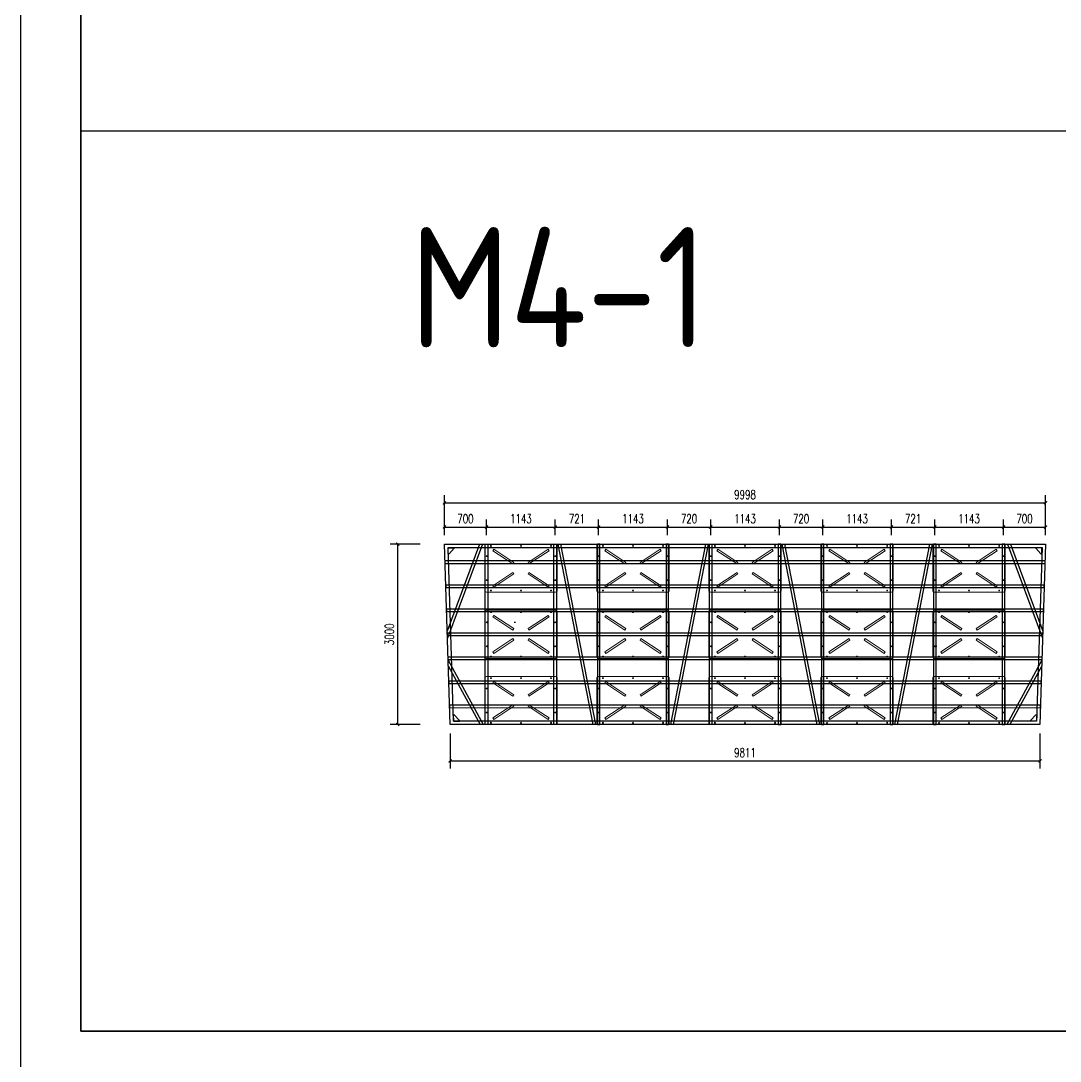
# Model space of a CAD drawing. Extents: x 1254079 to 1500931, y -102737 to 142253.
# Drawn here: x 1283444 to 1300730, y 2121 to 19424 of the extents above; entities that cross this region are included whole.
import ezdxf

# ---------------------------------------------------------------- set-up
doc = ezdxf.new("R2010")
doc.units = 0
doc.header["$LTSCALE"] = 1000
doc.header["$MEASUREMENT"] = 0
for name, color, linetype in [('14#槽钢', 3, 'Continuous'), ('PUB_DIM', 3, 'Continuous'), ('PUB_TEXT', 7, 'Continuous'), ('W-float bowl浮筒', 253, 'Continuous'), ('W-FLOAT_BOWL浮筒', 253, 'Continuous'), ('W-STEEL_FRAME钢架', 3, 'Continuous'), ('W-STEEL_KEEL钢龙骨', 5, 'Continuous')]:
    doc.layers.add(name, color=color, linetype=linetype)
doc.styles.add('_TCH_DIM_T3', font='SIMPLEX', dxfattribs={"width": 0.705882, "bigfont": 'GBCBIG'})
doc.styles.get("Standard").update_dxf_attribs({"font": 'gbenor.shx', "bigfont": 'gbcbig.shx'})
doc.dimstyles.new('_TCH_ARCH&&50', dxfattribs={"dimtxt": 148.75, "dimasz": 50, "dimexe": 125, "dimexo": 150, "dimgap": 63.125, "dimtad": 1, "dimdec": 0, "dimzin": 0, "dimdsep": 46, "dimtxsty": '_TCH_DIM_T3', "dimblk": 'ARCHTICK', "dimcen": 0.09, "dimclrt": 7, "dimazin": 2, "dimtfac": 1, "dimtdec": 0, "dimtix": 1, "dimtmove": 2, "dimatfit": 3, "dimfxl": 0, "dimtolj": 1, "dimtzin": 0, "dimarcsym": 0})

# ---------------------------------------------------------------- blocks, each defined once
blk = doc.blocks.new('*U24')
at = {"layer": '14#槽钢'}
blk.add_lwpolyline([(0, 29946), (0, -29946)], dxfattribs=at)
blk = doc.blocks.new('*U25')
at = {"layer": '14#槽钢', "color": 0, "linetype": 'ByBlock', "lineweight": -2, "transparency": 16777216}
blk.add_blockref('*U24', (0, 0), dxfattribs=at)
blk = doc.blocks.new('_ArchTick')
at = {"color": 0, "linetype": 'ByBlock', "const_width": 0.4}
blk.add_lwpolyline([(-0.5, -0.5), (0.5, 0.5)], dxfattribs=at)
blk = doc.blocks.new('*D994')
at = {"layer": 'Defpoints', "color": 0, "transparency": 16777216}
for p in [(1291189, 11005), (1290489, 10720), (1291189, 10720)]:
    blk.add_point(p, dxfattribs=at)
at = {"layer": 'PUB_DIM', "color": 0, "lineweight": -2, "transparency": 16777216}
for p, q in [((1290489, 10870), (1290489, 11130)), ((1291189, 10870), (1291189, 11130)), ((1290489, 11005), (1291189, 11005))]:
    blk.add_line(p, q, dxfattribs=at)
at = {"layer": 'PUB_DIM', "color": 0, "lineweight": -2, "transparency": 16777216, "xscale": 50, "yscale": 50, "zscale": 50}
for p, rotation in [((1290489, 11005), 179.9996973942631), ((1291189, 11005), 359.9996973942631)]:
    blk.add_blockref('_ArchTick', p, dxfattribs=dict(at, rotation=rotation))
at = {"layer": 'PUB_DIM', "color": 7, "transparency": 16777216, "insert": (1290839, 11142), "char_height": 148.8, "attachment_point": 5, "rotation": 359.9997, "style": '_TCH_DIM_T3'}
blk.add_mtext('\\A1;700', dxfattribs=at)
blk = doc.blocks.new('*D995')
at = {"layer": 'Defpoints', "color": 0, "transparency": 16777216}
for p in [(1292332, 11005), (1291189, 10720), (1292332, 10720)]:
    blk.add_point(p, dxfattribs=at)
at = {"layer": 'PUB_DIM', "color": 0, "lineweight": -2, "transparency": 16777216}
for p, q in [((1291189, 10870), (1291189, 11130)), ((1292332, 10870), (1292332, 11130)), ((1291189, 11005), (1292332, 11005))]:
    blk.add_line(p, q, dxfattribs=at)
at = {"layer": 'PUB_DIM', "color": 0, "lineweight": -2, "transparency": 16777216, "xscale": 50, "yscale": 50, "zscale": 50}
for p, rotation in [((1291189, 11005), 179.9996973942631), ((1292332, 11005), 359.9996973942631)]:
    blk.add_blockref('_ArchTick', p, dxfattribs=dict(at, rotation=rotation))
at = {"layer": 'PUB_DIM', "color": 7, "transparency": 16777216, "insert": (1291761, 11142), "char_height": 148.8, "attachment_point": 5, "rotation": 359.9997, "style": '_TCH_DIM_T3'}
blk.add_mtext('\\A1;1143', dxfattribs=at)
blk = doc.blocks.new('*D996')
at = {"layer": 'Defpoints', "color": 0, "transparency": 16777216}
for p in [(1293054, 11005), (1292332, 10720), (1293054, 10720)]:
    blk.add_point(p, dxfattribs=at)
at = {"layer": 'PUB_DIM', "color": 0, "lineweight": -2, "transparency": 16777216}
for p, q in [((1292332, 10870), (1292332, 11130)), ((1293054, 10870), (1293054, 11130)), ((1292332, 11005), (1293054, 11005))]:
    blk.add_line(p, q, dxfattribs=at)
at = {"layer": 'PUB_DIM', "color": 0, "lineweight": -2, "transparency": 16777216, "xscale": 50, "yscale": 50, "zscale": 50}
for p, rotation in [((1292332, 11005), 179.999697394263), ((1293054, 11005), 359.999697394263)]:
    blk.add_blockref('_ArchTick', p, dxfattribs=dict(at, rotation=rotation))
at = {"layer": 'PUB_DIM', "color": 7, "transparency": 16777216, "insert": (1292693, 11142), "char_height": 148.8, "attachment_point": 5, "rotation": 359.9997, "style": '_TCH_DIM_T3'}
blk.add_mtext('\\A1;721', dxfattribs=at)
blk = doc.blocks.new('*D997')
at = {"layer": 'Defpoints', "color": 0, "transparency": 16777216}
for p in [(1294197, 11005), (1293054, 10720), (1294197, 10720)]:
    blk.add_point(p, dxfattribs=at)
at = {"layer": 'PUB_DIM', "color": 0, "lineweight": -2, "transparency": 16777216}
for p, q in [((1293054, 10870), (1293054, 11130)), ((1294197, 10870), (1294197, 11130)), ((1293054, 11005), (1294197, 11005))]:
    blk.add_line(p, q, dxfattribs=at)
at = {"layer": 'PUB_DIM', "color": 0, "lineweight": -2, "transparency": 16777216, "xscale": 50, "yscale": 50, "zscale": 50}
for p, rotation in [((1293054, 11005), 179.9996973942631), ((1294197, 11005), 359.9996973942631)]:
    blk.add_blockref('_ArchTick', p, dxfattribs=dict(at, rotation=rotation))
at = {"layer": 'PUB_DIM', "color": 7, "transparency": 16777216, "insert": (1293625, 11142), "char_height": 148.8, "attachment_point": 5, "rotation": 359.9997, "style": '_TCH_DIM_T3'}
blk.add_mtext('\\A1;1143', dxfattribs=at)
blk = doc.blocks.new('*D998')
at = {"layer": 'Defpoints', "color": 0, "transparency": 16777216}
for p in [(1294917, 11005), (1294197, 10720), (1294917, 10720)]:
    blk.add_point(p, dxfattribs=at)
at = {"layer": 'PUB_DIM', "color": 0, "lineweight": -2, "transparency": 16777216}
for p, q in [((1294197, 10870), (1294197, 11130)), ((1294917, 10870), (1294917, 11130)), ((1294197, 11005), (1294917, 11005))]:
    blk.add_line(p, q, dxfattribs=at)
at = {"layer": 'PUB_DIM', "color": 0, "lineweight": -2, "transparency": 16777216, "xscale": 50, "yscale": 50, "zscale": 50}
for p, rotation in [((1294197, 11005), 179.9996973942631), ((1294917, 11005), 359.9996973942631)]:
    blk.add_blockref('_ArchTick', p, dxfattribs=dict(at, rotation=rotation))
at = {"layer": 'PUB_DIM', "color": 7, "transparency": 16777216, "insert": (1294557, 11142), "char_height": 148.8, "attachment_point": 5, "rotation": 359.9997, "style": '_TCH_DIM_T3'}
blk.add_mtext('\\A1;720', dxfattribs=at)
blk = doc.blocks.new('*D999')
at = {"layer": 'Defpoints', "color": 0, "transparency": 16777216}
for p in [(1296060, 11005), (1294917, 10720), (1296060, 10720)]:
    blk.add_point(p, dxfattribs=at)
at = {"layer": 'PUB_DIM', "color": 0, "lineweight": -2, "transparency": 16777216}
for p, q in [((1294917, 10870), (1294917, 11130)), ((1296060, 10870), (1296060, 11130)), ((1294917, 11005), (1296060, 11005))]:
    blk.add_line(p, q, dxfattribs=at)
at = {"layer": 'PUB_DIM', "color": 0, "lineweight": -2, "transparency": 16777216, "xscale": 50, "yscale": 50, "zscale": 50}
for p, rotation in [((1294917, 11005), 179.999697394263), ((1296060, 11005), 359.999697394263)]:
    blk.add_blockref('_ArchTick', p, dxfattribs=dict(at, rotation=rotation))
at = {"layer": 'PUB_DIM', "color": 7, "transparency": 16777216, "insert": (1295488, 11142), "char_height": 148.8, "attachment_point": 5, "rotation": 359.9997, "style": '_TCH_DIM_T3'}
blk.add_mtext('\\A1;1143', dxfattribs=at)
blk = doc.blocks.new('*D1000')
at = {"layer": 'Defpoints', "color": 0, "transparency": 16777216}
for p in [(1296780, 11005), (1296060, 10720), (1296780, 10720)]:
    blk.add_point(p, dxfattribs=at)
at = {"layer": 'PUB_DIM', "color": 0, "lineweight": -2, "transparency": 16777216}
for p, q in [((1296060, 10870), (1296060, 11130)), ((1296780, 10870), (1296780, 11130)), ((1296060, 11005), (1296780, 11005))]:
    blk.add_line(p, q, dxfattribs=at)
at = {"layer": 'PUB_DIM', "color": 0, "lineweight": -2, "transparency": 16777216, "xscale": 50, "yscale": 50, "zscale": 50}
for p, rotation in [((1296060, 11005), 179.9996973942631), ((1296780, 11005), 359.9996973942631)]:
    blk.add_blockref('_ArchTick', p, dxfattribs=dict(at, rotation=rotation))
at = {"layer": 'PUB_DIM', "color": 7, "transparency": 16777216, "insert": (1296420, 11142), "char_height": 148.8, "attachment_point": 5, "rotation": 359.9997, "style": '_TCH_DIM_T3'}
blk.add_mtext('\\A1;720', dxfattribs=at)
blk = doc.blocks.new('*D1001')
at = {"layer": 'Defpoints', "color": 0, "transparency": 16777216}
for p in [(1297923, 11005), (1296780, 10720), (1297923, 10720)]:
    blk.add_point(p, dxfattribs=at)
at = {"layer": 'PUB_DIM', "color": 0, "lineweight": -2, "transparency": 16777216}
for p, q in [((1296780, 10870), (1296780, 11130)), ((1297923, 10870), (1297923, 11130)), ((1296780, 11005), (1297923, 11005))]:
    blk.add_line(p, q, dxfattribs=at)
at = {"layer": 'PUB_DIM', "color": 0, "lineweight": -2, "transparency": 16777216, "xscale": 50, "yscale": 50, "zscale": 50}
for p, rotation in [((1296780, 11005), 179.9996973942631), ((1297923, 11005), 359.9996973942631)]:
    blk.add_blockref('_ArchTick', p, dxfattribs=dict(at, rotation=rotation))
at = {"layer": 'PUB_DIM', "color": 7, "transparency": 16777216, "insert": (1297351, 11142), "char_height": 148.8, "attachment_point": 5, "rotation": 359.9997, "style": '_TCH_DIM_T3'}
blk.add_mtext('\\A1;1143', dxfattribs=at)
blk = doc.blocks.new('*D1002')
at = {"layer": 'Defpoints', "color": 0, "transparency": 16777216}
for p in [(1298644, 11005), (1297923, 10720), (1298644, 10720)]:
    blk.add_point(p, dxfattribs=at)
at = {"layer": 'PUB_DIM', "color": 0, "lineweight": -2, "transparency": 16777216}
for p, q in [((1297923, 10870), (1297923, 11130)), ((1298644, 10870), (1298644, 11130)), ((1297923, 11005), (1298644, 11005))]:
    blk.add_line(p, q, dxfattribs=at)
at = {"layer": 'PUB_DIM', "color": 0, "lineweight": -2, "transparency": 16777216, "xscale": 50, "yscale": 50, "zscale": 50}
for p, rotation in [((1297923, 11005), 179.999697394263), ((1298644, 11005), 359.999697394263)]:
    blk.add_blockref('_ArchTick', p, dxfattribs=dict(at, rotation=rotation))
at = {"layer": 'PUB_DIM', "color": 7, "transparency": 16777216, "insert": (1298283, 11142), "char_height": 148.8, "attachment_point": 5, "rotation": 359.9997, "style": '_TCH_DIM_T3'}
blk.add_mtext('\\A1;721', dxfattribs=at)
blk = doc.blocks.new('*D1003')
at = {"layer": 'Defpoints', "color": 0, "transparency": 16777216}
for p in [(1299787, 11005), (1298644, 10720), (1299787, 10720)]:
    blk.add_point(p, dxfattribs=at)
at = {"layer": 'PUB_DIM', "color": 0, "lineweight": -2, "transparency": 16777216}
for p, q in [((1298644, 10870), (1298644, 11130)), ((1299787, 10870), (1299787, 11130)), ((1298644, 11005), (1299787, 11005))]:
    blk.add_line(p, q, dxfattribs=at)
at = {"layer": 'PUB_DIM', "color": 0, "lineweight": -2, "transparency": 16777216, "xscale": 50, "yscale": 50, "zscale": 50}
for p, rotation in [((1298644, 11005), 179.9996973942631), ((1299787, 11005), 359.9996973942631)]:
    blk.add_blockref('_ArchTick', p, dxfattribs=dict(at, rotation=rotation))
at = {"layer": 'PUB_DIM', "color": 7, "transparency": 16777216, "insert": (1299215, 11142), "char_height": 148.8, "attachment_point": 5, "rotation": 359.9997, "style": '_TCH_DIM_T3'}
blk.add_mtext('\\A1;1143', dxfattribs=at)
blk = doc.blocks.new('*D1004')
at = {"layer": 'Defpoints', "color": 0, "transparency": 16777216}
for p in [(1300487, 11005), (1299787, 10720), (1300487, 10720)]:
    blk.add_point(p, dxfattribs=at)
at = {"layer": 'PUB_DIM', "color": 0, "lineweight": -2, "transparency": 16777216}
for p, q in [((1299787, 10870), (1299787, 11130)), ((1300487, 10870), (1300487, 11130)), ((1299787, 11005), (1300487, 11005))]:
    blk.add_line(p, q, dxfattribs=at)
at = {"layer": 'PUB_DIM', "color": 0, "lineweight": -2, "transparency": 16777216, "xscale": 50, "yscale": 50, "zscale": 50}
for p, rotation in [((1299787, 11005), 179.9996973942631), ((1300487, 11005), 359.9996973942631)]:
    blk.add_blockref('_ArchTick', p, dxfattribs=dict(at, rotation=rotation))
at = {"layer": 'PUB_DIM', "color": 7, "transparency": 16777216, "insert": (1300137, 11142), "char_height": 148.8, "attachment_point": 5, "rotation": 359.9997, "style": '_TCH_DIM_T3'}
blk.add_mtext('\\A1;700', dxfattribs=at)
blk = doc.blocks.new('*D1005')
at = {"layer": 'Defpoints', "color": 0, "transparency": 16777216}
for p in [(1290583, 7720), (1300394, 7720), (1300394, 7114)]:
    blk.add_point(p, dxfattribs=at)
at = {"layer": 'PUB_DIM', "color": 0, "lineweight": -2, "transparency": 16777216}
for p, q in [((1290583, 7570), (1290583, 6989)), ((1300394, 7570), (1300394, 6989)), ((1290583, 7114), (1300394, 7114))]:
    blk.add_line(p, q, dxfattribs=at)
at = {"layer": 'PUB_DIM', "color": 0, "lineweight": -2, "transparency": 16777216, "xscale": 50, "yscale": 50, "zscale": 50, "rotation": 180}
blk.add_blockref('_ArchTick', (1290583, 7114), dxfattribs=at)
at = {"layer": 'PUB_DIM', "color": 0, "lineweight": -2, "transparency": 16777216, "xscale": 50, "yscale": 50, "zscale": 50}
blk.add_blockref('_ArchTick', (1300394, 7114), dxfattribs=at)
at = {"layer": 'PUB_DIM', "color": 7, "transparency": 16777216, "insert": (1295488, 7252), "char_height": 148.8, "attachment_point": 5, "style": '_TCH_DIM_T3'}
blk.add_mtext('\\A1;9811', dxfattribs=at)
blk = doc.blocks.new('*D1006')
at = {"layer": 'Defpoints', "color": 0, "transparency": 16777216}
for p in [(1300487, 11407), (1290489, 10720), (1300487, 10720)]:
    blk.add_point(p, dxfattribs=at)
at = {"layer": 'PUB_DIM', "color": 0, "lineweight": -2, "transparency": 16777216}
for p, q in [((1290489, 10870), (1290489, 11532)), ((1300487, 10870), (1300487, 11532)), ((1290489, 11407), (1300487, 11407))]:
    blk.add_line(p, q, dxfattribs=at)
at = {"layer": 'PUB_DIM', "color": 0, "lineweight": -2, "transparency": 16777216, "xscale": 50, "yscale": 50, "zscale": 50, "rotation": 180}
blk.add_blockref('_ArchTick', (1290489, 11407), dxfattribs=at)
at = {"layer": 'PUB_DIM', "color": 0, "lineweight": -2, "transparency": 16777216, "xscale": 50, "yscale": 50, "zscale": 50}
blk.add_blockref('_ArchTick', (1300487, 11407), dxfattribs=at)
at = {"layer": 'PUB_DIM', "color": 7, "transparency": 16777216, "insert": (1295488, 11545), "char_height": 148.8, "attachment_point": 5, "style": '_TCH_DIM_T3'}
blk.add_mtext('\\A1;9998', dxfattribs=at)
blk = doc.blocks.new('*D1007')
at = {"layer": 'Defpoints', "color": 0, "transparency": 16777216}
for p in [(1289713, 10720), (1290235, 10720), (1290235, 7720)]:
    blk.add_point(p, dxfattribs=at)
at = {"layer": 'PUB_DIM', "color": 0, "lineweight": -2, "transparency": 16777216}
for p, q in [((1290085, 10720), (1289588, 10720)), ((1289713, 7720), (1289713, 10720)), ((1290085, 7720), (1289588, 7720))]:
    blk.add_line(p, q, dxfattribs=at)
at = {"layer": 'PUB_DIM', "color": 0, "lineweight": -2, "transparency": 16777216, "xscale": 50, "yscale": 50, "zscale": 50}
for p, rotation in [((1289713, 10720), 90), ((1289713, 7720), 270)]:
    blk.add_blockref('_ArchTick', p, dxfattribs=dict(at, rotation=rotation))
at = {"layer": 'PUB_DIM', "color": 7, "transparency": 16777216, "insert": (1289575, 9220), "char_height": 148.8, "attachment_point": 5, "rotation": 90, "style": '_TCH_DIM_T3'}
blk.add_mtext('\\A1;3000', dxfattribs=at)
blk = doc.blocks.new('$matou$00000145')
at = {"layer": 'W-float bowl浮筒', "lineweight": 0}
for p, q in [((-600, -375), (-600, 375)), ((-575, 400), (575, 400)), ((-507, 370), (-493, 370)), ((-500, 377), (-500, 363)), ((-7, 370), (7, 370)), ((0, 377), (0, 363)), ((493, 370), (507, 370)), ((500, 377), (500, 363)), ((600, 375), (600, -375)), ((-577, 200), (-563, 200)), ((-570, 207), (-570, 193)), ((563, 200), (577, 200)), ((570, 207), (570, 193)), ((-577, -200), (-563, -200)), ((-570, -193), (-570, -207)), ((563, -200), (577, -200)), ((570, -193), (570, -207)), ((575, -400), (-575, -400)), ((-507, -370), (-493, -370)), ((-500, -377), (-500, -363)), ((-7, -370), (7, -370)), ((0, -377), (0, -363)), ((493, -370), (507, -370)), ((500, -377), (500, -363))]:
    blk.add_line(p, q, dxfattribs=at)
at = {"layer": 'W-float bowl浮筒', "lineweight": 0, "ltscale": 100}
for points in [[(-450, 316), (-117, 95), (-133, 70), (-467, 291)], [(450, 316), (117, 95), (133, 70), (467, 291)], [(-450, -316), (-117, -95), (-133, -70), (-467, -291)], [(450, -316), (117, -95), (133, -70), (467, -291)]]:
    blk.add_lwpolyline(points, close=True, dxfattribs=at)
at = {"layer": 'W-float bowl浮筒', "lineweight": 0}
for centre in [(-500, 370), (0, 370), (500, 370), (-570, 200), (570, 200), (-570, -200), (570, -200), (-500, -370), (0, -370), (500, -370)]:
    blk.add_circle(centre, 7, dxfattribs=at)
for centre, start, end in [((-575, 375), 90, 180), ((575, 375), 0, 90), ((-575, -375), 180, 270), ((575, -375), 270, 0)]:
    blk.add_arc(centre, 25, start, end, dxfattribs=at)

msp = doc.modelspace()

# ---------------------------------------------------------------- linework, layer by layer
at = {"layer": '14#槽钢'}
for points in [[(1283443.8, 63511.5), (1372490.4, 63511.5), (1372490.4, 1620.5), (1283443.8, 1620.5)], [(1284443.8, 62511.5), (1371490.4, 62511.5), (1371490.4, 2620.5), (1284443.8, 2620.5)], [(1290488.9, 10719.8), (1300487.4, 10719.8), (1300393.5, 7720.3), (1290582.6, 7720.3)], [(1290548.8, 10661.8), (1300427.6, 10661.8), (1300337.3, 7778.3), (1290638.8, 7778.3)]]:
    msp.add_lwpolyline(points, close=True, dxfattribs=at)
for points in [[(1284443.8, 17593.3), (1371490.4, 17593.3)], [(1291074.7, 10719.8), (1290534.2, 9270.9)], [(1291120.6, 10719.8), (1290537.7, 9157.4)], [(1292376.7, 10719.8), (1292957.6, 7719.8)], [(1292420.5, 10719.8), (1293001.4, 7719.8)], [(1294829.9, 10719.8), (1294248.9, 7719.8)], [(1294873.7, 10719.8), (1294292.7, 7719.8)], [(1296102.7, 10719.8), (1296683.6, 7719.8)], [(1296146.5, 10719.8), (1296727.4, 7719.8)], [(1298555.9, 10719.8), (1297974.9, 7719.8)], [(1298599.7, 10719.8), (1298018.7, 7719.8)], [(1299855.5, 10719.8), (1300438.4, 9157.4)], [(1299901.4, 10719.8), (1300441.9, 9270.9)], [(1290549.2, 8791.1), (1291132.9, 7720.3)], [(1290552.1, 8695.8), (1291083.9, 7720.3)], [(1300426.9, 8791.1), (1299843.2, 7720.3)], [(1300424, 8695.8), (1299892.2, 7720.3)], [(1284443.8, 2620.5), (1371490.4, 2620.5)]]:
    msp.add_lwpolyline(points, dxfattribs=at)
at = {"layer": 'PUB_DIM'}
for p, q in [((1291651.2, 9419.8), (1291665.2, 9419.8)), ((1291658.2, 9426.8), (1291658.2, 9412.8)), ((1292301.6, 9019.8), (1292315.6, 9019.8)), ((1292308.6, 9026.8), (1292308.6, 9012.8)), ((1298674.7, 9019.8), (1298660.7, 9019.8)), ((1298667.7, 9026.8), (1298667.7, 9012.8))]:
    msp.add_line(p, q, dxfattribs=at)
at = {"layer": 'W-STEEL_FRAME钢架', "color": 1}
for points in [[(1290565.5, 10561.3), (1290551.9, 10561.3), (1290548.8, 10661.3), (1290648.8, 10661.3), (1290648.8, 10651.3)], [(1300410.6, 10561.3), (1300424.2, 10561.3), (1300427.3, 10661.3), (1300327.3, 10661.3), (1300327.3, 10651.3)], [(1290648.8, 7878.3), (1290635.7, 7878.4), (1290638.8, 7778.3), (1290738.8, 7778.3), (1290738.8, 7788.3)], [(1300327.3, 7878.3), (1300340.4, 7878.4), (1300337.3, 7778.3), (1300237.3, 7778.3), (1300237.3, 7788.3)]]:
    msp.add_lwpolyline(points, close=True, dxfattribs=at)
at = {"layer": 'W-STEEL_FRAME钢架'}
for points in [[(1291167.9, 10719.8), (1291210.9, 10719.8), (1291210.9, 7719.8), (1291167.9, 7719.8)], [(1292310.9, 10719.8), (1292353.9, 10719.8), (1292353.9, 7719.8), (1292310.9, 7719.8)], [(1293075.2, 10719.8), (1293032.2, 10719.8), (1293032.2, 7719.8), (1293075.2, 7719.8)], [(1294218.2, 10719.8), (1294175.2, 10719.8), (1294175.2, 7719.8), (1294218.2, 7719.8)], [(1294895.2, 10719.8), (1294938.2, 10719.8), (1294938.2, 7719.8), (1294895.2, 7719.8)], [(1296081.2, 10719.8), (1296038.2, 10719.8), (1296038.2, 7719.8), (1296081.2, 7719.8)], [(1296801.2, 10719.8), (1296758.2, 10719.8), (1296758.2, 7719.8), (1296801.2, 7719.8)], [(1297944.2, 10719.8), (1297901.2, 10719.8), (1297901.2, 7719.8), (1297944.2, 7719.8)], [(1298665.3, 10719.8), (1298622.3, 10719.8), (1298622.3, 7719.8), (1298665.3, 7719.8)], [(1299808.3, 10719.8), (1299765.3, 10719.8), (1299765.3, 7719.8), (1299808.3, 7719.8)]]:
    msp.add_lwpolyline(points, close=True, dxfattribs=at)
at = {"layer": 'W-STEEL_KEEL钢龙骨'}
for points in [[(1290498.3, 10399.9), (1300478, 10399.8), (1300478, 10439.8), (1290498.3, 10439.9)], [(1290510.8, 9998.4), (1300465.4, 9998.3), (1300465.4, 10038.3), (1290510.8, 10038.4)], [(1290525.4, 9600.7), (1300452.9, 9599.1), (1300452.9, 9639.1), (1290525.4, 9640.7)], [(1290535.8, 9200.1), (1300440.4, 9200.1), (1300440.4, 9240.1), (1290535.8, 9240.1)], [(1290548.3, 8799.6), (1300427.9, 8800.4), (1300427.9, 8840.4), (1290548.3, 8839.6)], [(1290560.8, 8399.6), (1300415.4, 8400.4), (1300415.4, 8440.4), (1290560.8, 8439.6)], [(1290573.2, 8002.9), (1300402.9, 7999.5), (1300402.9, 8039.5), (1290573.2, 8042.9)]]:
    msp.add_lwpolyline(points, close=True, dxfattribs=at)

# ---------------------------------------------------------------- block references
at = {"layer": '14#槽钢'}
msp.add_blockref('*U25', (1284443.8, 32566), dxfattribs=at)
at = {"layer": 'W-FLOAT_BOWL浮筒'}
for p in [(1291762.4, 10319.8), (1293625.2, 10319.8), (1295488.2, 10319.8), (1297351.2, 10319.8), (1291762.4, 9219.8), (1293625.2, 9219.8), (1295488.2, 9219.8), (1297351.2, 9219.8), (1291762.4, 8119.8), (1293625.2, 8119.8), (1295488.2, 8119.8), (1297351.2, 8119.8)]:
    msp.add_blockref('$matou$00000145', p, dxfattribs=at)
at = {"layer": 'W-FLOAT_BOWL浮筒', "yscale": -1, "rotation": 180}
for p in [(1299213.8, 10319.8), (1299213.8, 9219.8), (1299213.8, 8119.8)]:
    msp.add_blockref('$matou$00000145', p, dxfattribs=at)

# ---------------------------------------------------------------- texts
at = {"layer": 'PUB_TEXT'}
msp.add_text('M4-1', height=2000, dxfattribs=at).set_placement((1289915.7, 13993.3))

# ---------------------------------------------------------------- dimensions: what is measured, and where the dimension line sits
at = {"layer": 'PUB_DIM'}
for p1, p2, distance, picture, middle in [((1290488.9453, 10719.8464), (1300487.3975, 10719.839), 687.4589, '*D1006', (1295488.1714, 11544.7978)), ((1290488.9453, 10719.8464), (1291189.44, 10719.8427), 285.1258, '*D994', (1290839.1949, 11142.4703)), ((1291189.4, 10719.8), (1292332.4, 10719.8), 285.1, '*D995', (1291760.9, 11142.5)), ((1292332.4, 10719.8), (1293053.7, 10719.8), 285.1, '*D996', (1292693.1, 11142.5)), ((1293053.7, 10719.8), (1294196.7, 10719.8), 285.1, '*D997', (1293625.2, 11142.5)), ((1294196.7, 10719.8), (1294916.7, 10719.8), 285.1, '*D998', (1294556.7, 11142.5)), ((1294916.7, 10719.8), (1296059.7, 10719.8), 285.1, '*D999', (1295488.2, 11142.4)), ((1296059.7, 10719.8), (1296779.7, 10719.8), 285.1, '*D1000', (1296419.7, 11142.4)), ((1296779.7, 10719.8), (1297922.7, 10719.8), 285.1, '*D1001', (1297351.2, 11142.4)), ((1297922.7, 10719.8), (1298643.8, 10719.8), 285.1, '*D1002', (1298283.2, 11142.4)), ((1298643.8, 10719.8), (1299786.8, 10719.8), 285.1, '*D1003', (1299215.3, 11142.4)), ((1290234.9818, 7720.3086), (1290234.984, 10719.8466), 522.3847, '*D1007', (1289575.0993, 9220.0776)), ((1290582.6, 7720.3), (1300393.5, 7720.3), -606.2, '*D1005', (1295488.1, 7251.6))]:
    dim = msp.add_aligned_dim(p1=p1, p2=p2, distance=distance, dimstyle='_TCH_ARCH&&50', dxfattribs=at)
    dim.commit()
    dim.dimension.update_dxf_attribs({"geometry": picture, "text_midpoint": middle})
dim = msp.add_aligned_dim(p1=(1299786.8, 10719.8), p2=(1300487.4, 10719.8), distance=285.1, text='700', dimstyle='_TCH_ARCH&&50', dxfattribs=at)
dim.commit()
dim.dimension.update_dxf_attribs({"geometry": '*D1004', "text_midpoint": (1300137.1, 11142.4)})

doc.saveas('drawing.dxf')
